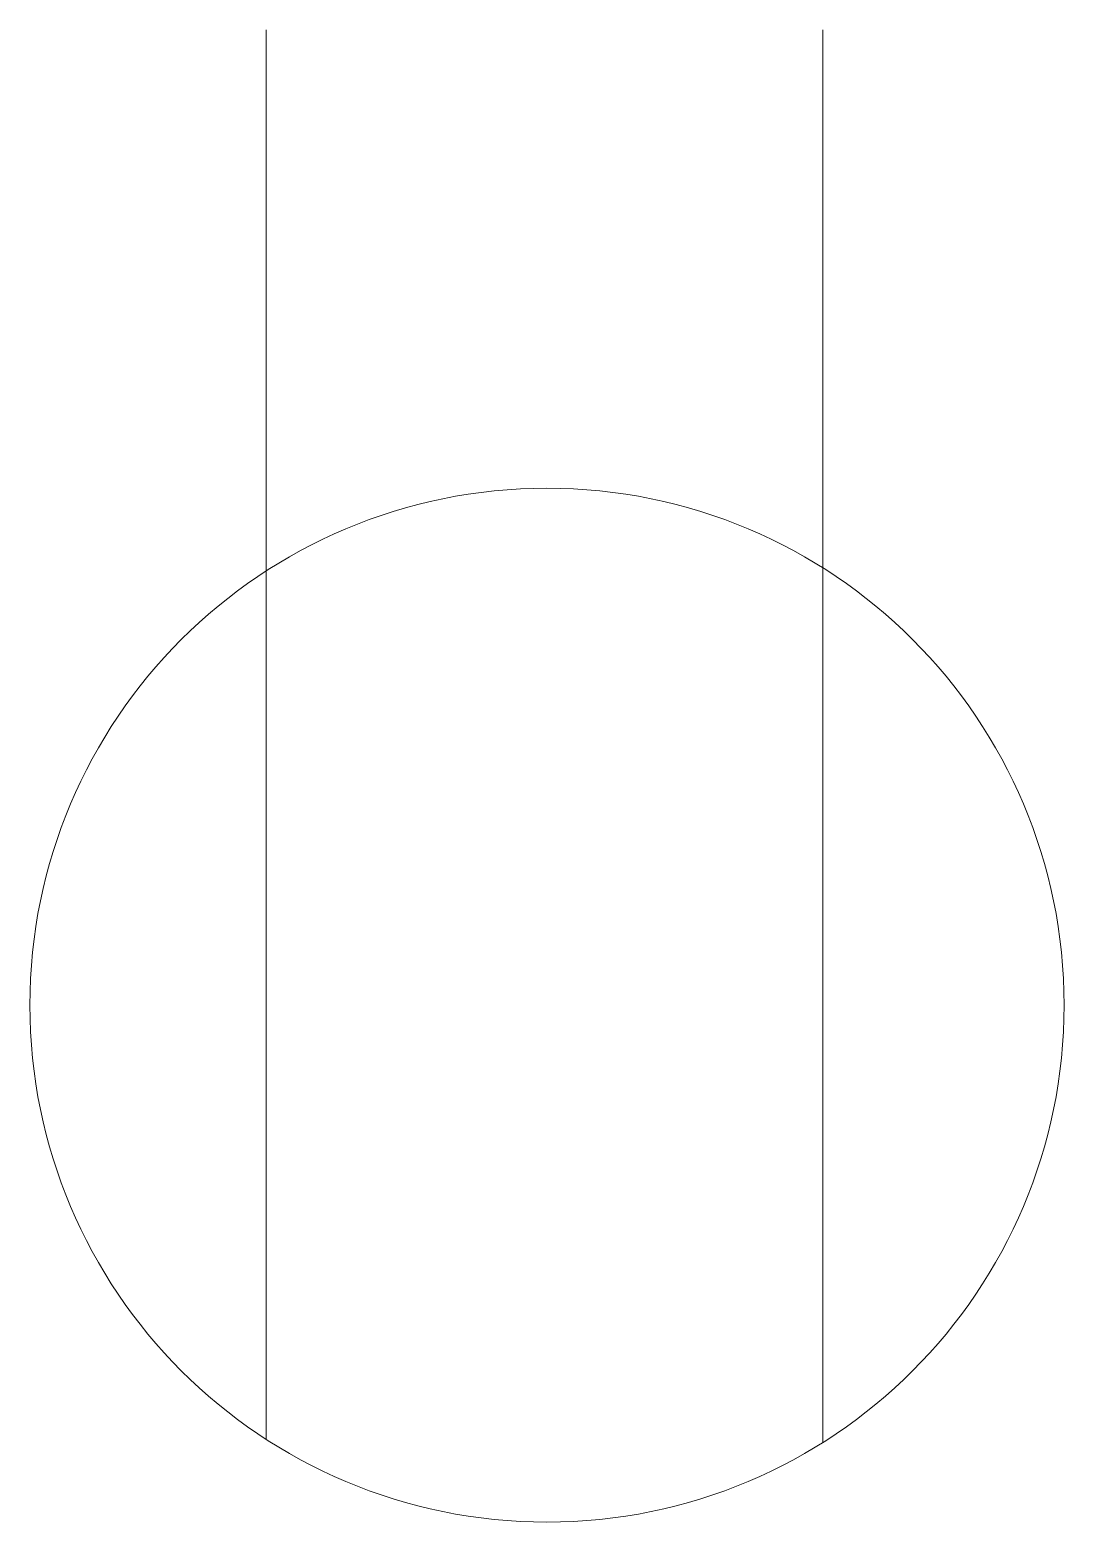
# Model space of a CAD drawing. Header units: inches. Extents: x 196.85 to 200.07, y 185.52 to 190.16.
import ezdxf

# ---------------------------------------------------------------- set-up
doc = ezdxf.new("R2010")
doc.units = ezdxf.units.IN
doc.header["$MEASUREMENT"] = 0
doc.layers.add('E-101-Duplex-with-switches', color=3, linetype='Continuous', lineweight=9)

msp = doc.modelspace()

# ---------------------------------------------------------------- linework, layer by layer
at = {"layer": 'E-101-Duplex-with-switches'}
for p, q in [((197.5868, 190.1603), (197.5868, 185.7784)), ((199.3173, 190.1603), (199.3173, 185.7689))]:
    msp.add_line(p, q, dxfattribs=at)
msp.add_circle((198.4595, 187.1281), 1.6072, dxfattribs=at)

doc.saveas('drawing.dxf')
